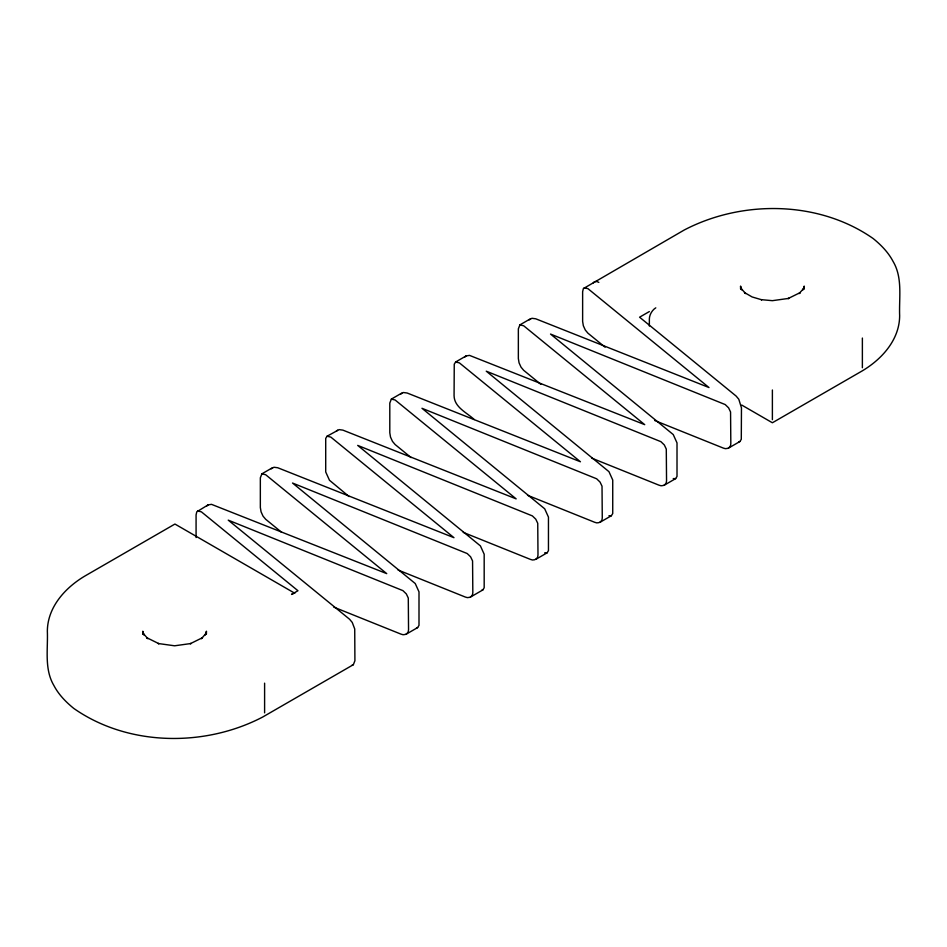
<?xml version="1.0" encoding="UTF-8"?>
<svg xmlns="http://www.w3.org/2000/svg" width="947" height="947" viewBox="0 0 947 947"><rect width="100%" height="100%" fill="white"/><g stroke="black" fill="none" stroke-linecap="round" stroke-linejoin="round"><path stroke-width="1.42" d="M281.661 532.332L265.669 519.264L263.006 516.103L261.064 511.794L260.342 507.497L260.342 477.809L261.905 473.831L265.669 474.731L386.719 573.622L211.501 504.349L208.08 504.905L196.787 511.794L196.076 514.919L196.076 537.541M411.105 457.59L395.124 444.534L392.46 441.361L390.507 437.052L389.797 432.755L389.797 403.067L391.36 399.101L395.124 400.001L516.162 498.88L342.921 430.139L339.109 429.618L327.082 436.212L325.709 438.414L325.709 471.937L329.473 480.259L349.112 496.571M540.808 384.304L523.679 370.313L521.016 367.14L519.063 362.831L518.352 358.546L518.352 328.858L519.915 324.88L523.679 325.78L644.718 424.658L469.511 355.385L466.09 355.954L455.637 361.991L454.252 364.193L454.075 395.657C454.252 407.399 466.954 412.655 474.246 419.545M741.738 405.067L772.385 422.764L860.456 371.922C880.793 360.393 899.52 340.47 899.65 315.777C898.928 297.784 902.834 277.933 893.128 261.526C888.381 252.423 881.101 244.977 873.193 238.561C818.918 200.539 742.247 199.687 684.243 230.003L583.34 288.61L582.63 291.747L582.63 321.435L583.34 325.721L585.293 330.03L587.957 333.202L605.086 347.194M294.813 593.26L174.935 524.046L86.544 575.078C66.207 586.607 47.48 606.53 47.35 631.223C48.072 649.216 44.166 669.067 53.872 685.474C58.619 694.577 65.899 702.023 73.807 708.439C128.082 746.461 204.753 747.313 262.757 716.997L353.349 664.699L354.912 660.722L354.723 628.962L352.248 622.428L349.585 619.255L228.239 520.14L402.925 590.632L406.322 593.923L408.287 598.042L408.548 629.755C408.844 633.756 404.251 635.863 400.972 634.123L333.794 607.122M406.322 634.111L417.627 627.589L419 625.387L419 591.851L415.236 583.53L292.516 483.029L467.202 553.533L470.6 556.812L472.565 560.932L472.825 592.644C473.121 596.646 468.528 598.753 465.249 597.024L398.071 570.011M470.6 597.001L482.804 589.957L484.177 587.756L484.177 554.22L480.413 545.898L357.694 445.398L532.38 515.902L535.777 519.181L537.742 523.3L537.991 555.013C538.298 559.026 533.694 561.133 530.415 559.393L463.249 532.38M535.777 559.369L547.082 552.847L548.455 550.645L548.455 517.109L544.691 508.788L421.971 408.287L596.657 478.791L600.055 482.082L602.02 486.19L602.268 517.902C602.576 521.915 597.971 524.022 594.692 522.282L527.526 495.269M600.055 522.259L611.36 515.736L612.733 513.534L612.733 480.011L608.968 471.677L486.249 371.177L660.935 441.681L664.332 444.972L666.286 449.079L666.546 480.792C666.854 484.805 662.249 486.912 658.97 485.172L591.804 458.159M664.332 485.148L675.637 478.626L677.01 476.424L677.01 442.9L673.246 434.566L550.527 334.066L725.213 404.57L728.61 407.861L730.563 411.969L730.824 443.681C731.131 447.694 726.527 449.801 723.248 448.061L654.708 420.504M728.61 448.038L739.903 441.515L741.288 439.313L741.465 407.849L738.802 399.255L736.139 396.083L639.58 317.198L649.358 311.551M206.872 505.97L208.08 504.905M271.15 468.86L273.943 467.25L277.755 467.759L453.968 537.683L330.846 437.112L327.082 436.212M336.327 431.228L337.534 430.175M400.605 394.118L403.386 392.508L407.198 393.029L580.44 461.769L459.402 362.89L455.637 361.991M464.882 357.007L466.09 355.954M529.16 319.897L531.942 318.287L535.753 318.808L708.995 387.548L587.957 288.669L584.192 287.77M261.905 473.831L272.357 467.794M391.36 399.101L401.812 393.064M519.915 324.88L530.367 318.843M197.627 510.942L201.391 511.842L297.962 590.739L291.534 594.444A9.091 5.244 -60 0 1 293.203 593.733M738.802 441.799L739.903 441.515M675.637 478.626L673.246 478.602M611.36 515.736L608.968 515.713M547.082 552.847L544.691 552.823M481.703 590.241L482.804 589.957M416.526 627.861L417.627 627.589M352.248 664.972L353.349 664.699M740.661 287.071L741.832 289.9L740.968 288.279L745.656 293.594L744.484 292.552L752.119 296.956L761.731 299.785L761.151 299.643L772.385 300.673L788.898 298.376L788.046 298.589L800.286 292.552L799.114 293.594L803.814 288.279L802.938 289.9L804.121 287.071L803.814 288.965L804.204 286.089L804.204 288.918M740.968 288.965L740.578 286.089L740.578 288.918M862.374 338.043L862.374 367.732M772.385 389.998L772.385 419.687M649.358 326.04L649.358 318.973A9.091 5.244 -60 0 1 655.786 307.846M264.604 683.166L264.604 712.854M206.422 634.04L206.422 631.223L206.032 634.088L206.339 632.194L205.168 635.023L206.032 633.401L201.344 638.716L202.516 637.674L190.264 643.711L191.128 643.498L174.615 645.795L158.102 643.498L158.954 643.711L146.714 637.674L147.886 638.716L143.186 633.401L144.062 635.023L142.879 632.194L143.186 634.088L142.796 631.223L142.796 634.04M593.272 282.881A9.091 5.244 60 0 1 598.835 282.384"/></g></svg>
